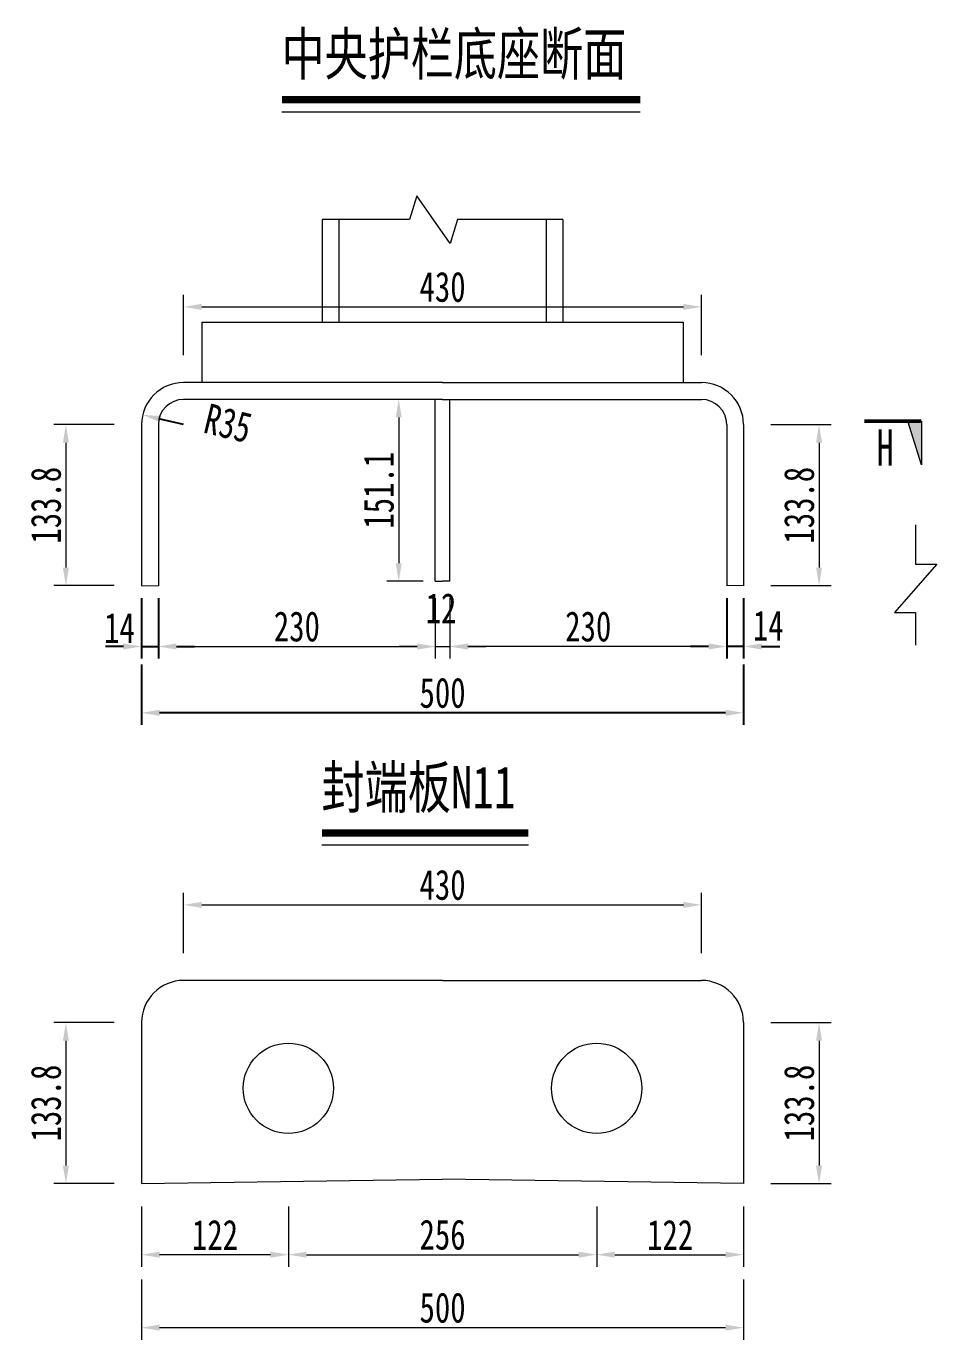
# Model space of a CAD drawing. Extents: x 98573 to 114325, y 0 to 100142.
# Drawn here: x 108619 to 109376, y 22354 to 23445 of the extents above; entities that cross this region are included whole.
import ezdxf
from ezdxf.enums import TextEntityAlignment as Align

# ---------------------------------------------------------------- set-up
doc = ezdxf.new("R2010")
doc.units = 0
doc.header["$MEASUREMENT"] = 0
doc.layers.get('0').update_dxf_attribs({"lineweight": 13})
doc.layers.get('Defpoints').update_dxf_attribs({"color": 9, "lineweight": 5})
for name, color, linetype, lineweight in [('尺寸及阴影线', 4, 'Continuous', 15), ('文字说明', 7, 'Continuous', 5), ('标注', 4, 'Continuous', 13), ('涪江 尺寸标注线', 4, 'Continuous', 13)]:
    doc.layers.add(name, color=color, linetype=linetype, lineweight=lineweight)
doc.styles.get("Standard").update_dxf_attribs({"font": '仿宋_GB2312.ttf', "width": 0.75})
doc.dimstyles.new('0.1', dxfattribs={"dimscale": 0, "dimtxt": 2.5, "dimasz": 1.5, "dimexe": 1, "dimexo": 1, "dimgap": 0.4, "dimtad": 1, "dimdec": 1, "dimdsep": 46, "dimtxsty": 'Standard', "dimcen": 0.2, "dimclrd": 256, "dimclre": 256, "dimclrt": 256, "dimadec": 3, "dimazin": 2, "dimtfac": 1, "dimtdec": 1, "dimtmove": 2, "dimatfit": 3, "dimfxl": 4, "dimfxlon": 1, "dimtolj": 1, "dimtzin": 0, "dimlwd": -1, "dimlwe": -1, "dimarcsym": 0})
doc.dimstyles.get("Standard").update_dxf_attribs({"dimscale": 0, "dimtxt": 2.5, "dimasz": 1.5, "dimexe": 1, "dimexo": 1, "dimgap": 0.4, "dimtad": 1, "dimdec": 1, "dimzin": 0, "dimdsep": 46, "dimtxsty": 'Standard', "dimcen": 0.09, "dimclrd": 256, "dimclre": 256, "dimclrt": 256, "dimadec": 0, "dimazin": 0, "dimtfac": 1, "dimtdec": 1, "dimtmove": 2, "dimatfit": 3, "dimfxl": 4, "dimfxlon": 1, "dimtolj": 1, "dimtzin": 0, "dimarcsym": 0})

# ---------------------------------------------------------------- blocks, each defined once
blk = doc.blocks.new('*D781')
at = {"layer": 'Defpoints', "color": 0, "transparency": 16777216}
for p in [(108715.1, 23032.7), (108729.1, 23032.7), (108729.1, 22930.1)]:
    blk.add_point(p, dxfattribs=at)
at = {"layer": '尺寸及阴影线', "lineweight": -2, "transparency": 16777216}
for p, q in [((108715.1, 22970.1), (108715.1, 22920.1)), ((108729.1, 22970.1), (108729.1, 22920.1)), ((108700.1, 22930.1), (108685.1, 22930.1)), ((108715.1, 22930.1), (108729.1, 22930.1)), ((108744.1, 22930.1), (108759.1, 22930.1))]:
    blk.add_line(p, q, dxfattribs=at)
at = {"layer": '尺寸及阴影线', "transparency": 16777216}
for points in [[(108700.1, 22932.6), (108700.1, 22927.6), (108715.1, 22930.1)], [(108744.1, 22932.6), (108744.1, 22927.6), (108729.1, 22930.1)]]:
    blk.add_solid(points, dxfattribs=at)
at = {"layer": '尺寸及阴影线', "transparency": 16777216, "insert": (108696.8, 22945.5), "char_height": 25, "attachment_point": 5}
blk.add_mtext('\\A1;14', dxfattribs=at)
blk = doc.blocks.new('*D774')
at = {"layer": 'Defpoints', "color": 0, "transparency": 16777216}
for p in [(109201.1, 23005.6), (109215.1, 23005.6), (109201.1, 22930.1)]:
    blk.add_point(p, dxfattribs=at)
at = {"layer": '尺寸及阴影线', "lineweight": -2, "transparency": 16777216}
for p, q in [((109201.1, 22970.1), (109201.1, 22920.1)), ((109215.1, 22970.1), (109215.1, 22920.1)), ((109186.1, 22930.1), (109171.1, 22930.1)), ((109215.1, 22930.1), (109201.1, 22930.1)), ((109230.1, 22930.1), (109245.1, 22930.1))]:
    blk.add_line(p, q, dxfattribs=at)
at = {"layer": '尺寸及阴影线', "transparency": 16777216}
for points in [[(109186.1, 22932.6), (109186.1, 22927.6), (109201.1, 22930.1)], [(109230.1, 22932.6), (109230.1, 22927.6), (109215.1, 22930.1)]]:
    blk.add_solid(points, dxfattribs=at)
at = {"layer": '尺寸及阴影线', "transparency": 16777216, "insert": (109235.6, 22947.5), "char_height": 25, "attachment_point": 5}
blk.add_mtext('\\A1;14', dxfattribs=at)
blk = doc.blocks.new('*D775')
at = {"layer": 'Defpoints', "color": 0, "transparency": 16777216}
for p in [(108715.1, 23047.4), (109215.1, 23047.4), (108715.1, 22875)]:
    blk.add_point(p, dxfattribs=at)
at = {"layer": '尺寸及阴影线', "lineweight": -2, "transparency": 16777216}
for p, q in [((108715.1, 22915), (108715.1, 22865)), ((109215.1, 22915), (109215.1, 22865)), ((109200.1, 22875), (108730.1, 22875))]:
    blk.add_line(p, q, dxfattribs=at)
at = {"layer": '尺寸及阴影线', "transparency": 16777216}
for points in [[(108730.1, 22877.5), (108730.1, 22872.5), (108715.1, 22875)], [(109200.1, 22877.5), (109200.1, 22872.5), (109215.1, 22875)]]:
    blk.add_solid(points, dxfattribs=at)
at = {"layer": '尺寸及阴影线', "transparency": 16777216, "insert": (108965.1, 22891.5), "char_height": 25, "attachment_point": 5}
blk.add_mtext('\\A1;500', dxfattribs=at)
blk = doc.blocks.new('*D776')
at = {"layer": 'Defpoints', "color": 0, "transparency": 16777216}
for p in [(108716, 23122.5), (108750.1, 23114.3)]:
    blk.add_point(p, dxfattribs=at)
at = {"layer": '尺寸及阴影线', "lineweight": -2, "transparency": 16777216}
blk.add_line((108750.1, 23114.3), (108730.6, 23119), dxfattribs=at)
at = {"layer": '尺寸及阴影线', "transparency": 16777216}
blk.add_solid([(108731.2, 23121.4), (108730, 23116.6), (108716, 23122.5)], dxfattribs=at)
at = {"layer": '尺寸及阴影线', "transparency": 16777216, "insert": (108786.9, 23115.4), "char_height": 25, "attachment_point": 5, "rotation": 346.4665}
blk.add_mtext('\\A1;R35', dxfattribs=at)
blk = doc.blocks.new('*D862')
at = {"layer": 'Defpoints', "color": 0, "transparency": 16777216}
for p in [(108715.1, 23114.3), (108652.3, 22980.6), (108715.1, 22980.6)]:
    blk.add_point(p, dxfattribs=at)
at = {"layer": '标注', "transparency": 16777216}
for p, q in [((108692.3, 23114.3), (108642.3, 23114.3)), ((108692.3, 22980.6), (108642.3, 22980.6))]:
    blk.add_line(p, q, dxfattribs=at)
at = {"layer": '标注', "color": 4, "transparency": 16777216}
blk.add_line((108652.3, 23099.3), (108652.3, 22995.6), dxfattribs=at)
for points in [[(108649.8, 23099.3), (108654.8, 23099.3), (108652.3, 23114.3)], [(108649.8, 22995.6), (108654.8, 22995.6), (108652.3, 22980.6)]]:
    blk.add_solid(points, dxfattribs=at)
at = {"layer": '标注', "transparency": 16777216, "insert": (108635.8, 23047.4), "char_height": 25, "attachment_point": 5, "rotation": 90}
blk.add_mtext('\\A1;133.8', dxfattribs=at)
blk = doc.blocks.new('*D864')
at = {"layer": 'Defpoints', "color": 0, "transparency": 16777216}
for p in [(109180.1, 23212.1), (108750.1, 23149.3), (109180.1, 23149.3)]:
    blk.add_point(p, dxfattribs=at)
at = {"layer": '标注', "transparency": 16777216}
for p, q in [((108750.1, 23172.1), (108750.1, 23222.1)), ((109180.1, 23172.1), (109180.1, 23222.1))]:
    blk.add_line(p, q, dxfattribs=at)
at = {"layer": '标注', "color": 4, "transparency": 16777216}
blk.add_line((108765.1, 23212.1), (109165.1, 23212.1), dxfattribs=at)
for points in [[(108765.1, 23214.6), (108765.1, 23209.6), (108750.1, 23212.1)], [(109165.1, 23214.6), (109165.1, 23209.6), (109180.1, 23212.1)]]:
    blk.add_solid(points, dxfattribs=at)
at = {"layer": '标注', "transparency": 16777216, "insert": (108965.1, 23228.6), "char_height": 25, "attachment_point": 5}
blk.add_mtext('\\A1;430', dxfattribs=at)
blk = doc.blocks.new('*D866')
at = {"layer": 'Defpoints', "color": 0, "transparency": 16777216}
for p in [(109215.1, 23114.3), (109215.1, 22980.6), (109277.8, 22980.6)]:
    blk.add_point(p, dxfattribs=at)
at = {"layer": '标注', "transparency": 16777216}
for p, q in [((109237.8, 23114.3), (109287.8, 23114.3)), ((109237.8, 22980.6), (109287.8, 22980.6))]:
    blk.add_line(p, q, dxfattribs=at)
at = {"layer": '标注', "color": 4, "transparency": 16777216}
blk.add_line((109277.8, 23099.3), (109277.8, 22995.6), dxfattribs=at)
for points in [[(109275.3, 23099.3), (109280.3, 23099.3), (109277.8, 23114.3)], [(109275.3, 22995.6), (109280.3, 22995.6), (109277.8, 22980.6)]]:
    blk.add_solid(points, dxfattribs=at)
at = {"layer": '标注', "transparency": 16777216, "insert": (109261.3, 23047.4), "char_height": 25, "attachment_point": 5, "rotation": 90}
blk.add_mtext('\\A1;133.8', dxfattribs=at)
blk = doc.blocks.new('*D868')
at = {"layer": 'Defpoints', "color": 0, "transparency": 16777216}
for p in [(108959.1, 23072.3), (108729.1, 23053.9), (108959.1, 22930.1)]:
    blk.add_point(p, dxfattribs=at)
at = {"layer": '标注', "transparency": 16777216}
for p, q in [((108729.1, 22970.1), (108729.1, 22920.1)), ((108959.1, 22970.1), (108959.1, 22920.1))]:
    blk.add_line(p, q, dxfattribs=at)
at = {"layer": '标注', "color": 4, "transparency": 16777216}
blk.add_line((108744.1, 22930.1), (108944.1, 22930.1), dxfattribs=at)
for points in [[(108744.1, 22932.6), (108744.1, 22927.6), (108729.1, 22930.1)], [(108944.1, 22932.6), (108944.1, 22927.6), (108959.1, 22930.1)]]:
    blk.add_solid(points, dxfattribs=at)
at = {"layer": '标注', "transparency": 16777216, "insert": (108844.1, 22946.6), "char_height": 25, "attachment_point": 5}
blk.add_mtext('\\A1;230', dxfattribs=at)
blk = doc.blocks.new('*D869')
at = {"layer": 'Defpoints', "color": 0, "transparency": 16777216}
for p in [(108959.1, 23042.9), (108971.1, 23042.9), (108971.1, 22930)]:
    blk.add_point(p, dxfattribs=at)
at = {"layer": '标注', "transparency": 16777216}
for p, q in [((108959.1, 22970), (108959.1, 22920)), ((108971.1, 22970), (108971.1, 22920))]:
    blk.add_line(p, q, dxfattribs=at)
at = {"layer": '标注', "color": 4, "transparency": 16777216}
for p, q in [((108944.1, 22930), (108929.1, 22930)), ((108959.1, 22930), (108971.1, 22930)), ((108986.1, 22930), (109001.1, 22930))]:
    blk.add_line(p, q, dxfattribs=at)
for points in [[(108944.1, 22932.5), (108944.1, 22927.5), (108959.1, 22930)], [(108986.1, 22932.5), (108986.1, 22927.5), (108971.1, 22930)]]:
    blk.add_solid(points, dxfattribs=at)
at = {"layer": '标注', "transparency": 16777216, "insert": (108963.8, 22961.9), "char_height": 25, "attachment_point": 5}
blk.add_mtext('\\A1;12', dxfattribs=at)
blk = doc.blocks.new('*D867')
at = {"layer": 'Defpoints', "color": 0, "transparency": 16777216}
for p in [(108971.1, 23061.2), (109201.1, 23053.9), (108971.1, 22930.1)]:
    blk.add_point(p, dxfattribs=at)
at = {"layer": '标注', "transparency": 16777216}
for p, q in [((108971.1, 22970.1), (108971.1, 22920.1)), ((109201.1, 22970.1), (109201.1, 22920.1))]:
    blk.add_line(p, q, dxfattribs=at)
at = {"layer": '标注', "color": 4, "transparency": 16777216}
blk.add_line((109186.1, 22930.1), (108986.1, 22930.1), dxfattribs=at)
for points in [[(108986.1, 22932.6), (108986.1, 22927.6), (108971.1, 22930.1)], [(109186.1, 22932.6), (109186.1, 22927.6), (109201.1, 22930.1)]]:
    blk.add_solid(points, dxfattribs=at)
at = {"layer": '标注', "transparency": 16777216, "insert": (109086.1, 22946.6), "char_height": 25, "attachment_point": 5}
blk.add_mtext('\\A1;230', dxfattribs=at)
blk = doc.blocks.new('2')
blk.add_hatch(color=256).paths.add_polyline_path([(284.16, 510.9), (287.79, 509.77), (287.79, 510.9)])
for p, q in [((287.79, 510.9), (284.16, 510.9)), ((284.16, 510.9), (287.79, 509.77))]:
    blk.add_line(p, q)
at = {"const_width": 0.3}
blk.add_lwpolyline([(287.79, 506.15), (287.79, 510.9)], dxfattribs=at)
at = {"width": 0.7}
blk.add_attdef('A', text='', height=3.5, dxfattribs=at).set_placement((285.6, 507.89), align=Align.MIDDLE_CENTER)
blk = doc.blocks.new('*D871')
at = {"layer": 'Defpoints', "color": 0, "transparency": 16777216}
for p in [(108715.1, 22617.7), (108652.3, 22484), (108715.1, 22484)]:
    blk.add_point(p, dxfattribs=at)
at = {"layer": '标注', "transparency": 16777216}
for p, q in [((108692.3, 22617.7), (108642.3, 22617.7)), ((108692.3, 22484), (108642.3, 22484))]:
    blk.add_line(p, q, dxfattribs=at)
at = {"layer": '标注', "color": 4, "transparency": 16777216}
blk.add_line((108652.3, 22602.7), (108652.3, 22499), dxfattribs=at)
for points in [[(108649.8, 22602.7), (108654.8, 22602.7), (108652.3, 22617.7)], [(108649.8, 22499), (108654.8, 22499), (108652.3, 22484)]]:
    blk.add_solid(points, dxfattribs=at)
at = {"layer": '标注', "transparency": 16777216, "insert": (108635.8, 22550.9), "char_height": 25, "attachment_point": 5, "rotation": 90}
blk.add_mtext('\\A1;133.8', dxfattribs=at)
blk = doc.blocks.new('*D873')
at = {"layer": 'Defpoints', "color": 0, "transparency": 16777216}
for p in [(109180.1, 22715.5), (108750.1, 22652.7), (109180.1, 22652.7)]:
    blk.add_point(p, dxfattribs=at)
at = {"layer": '标注', "transparency": 16777216}
for p, q in [((108750.1, 22675.5), (108750.1, 22725.5)), ((109180.1, 22675.5), (109180.1, 22725.5))]:
    blk.add_line(p, q, dxfattribs=at)
at = {"layer": '标注', "color": 4, "transparency": 16777216}
blk.add_line((108765.1, 22715.5), (109165.1, 22715.5), dxfattribs=at)
for points in [[(108765.1, 22718), (108765.1, 22713), (108750.1, 22715.5)], [(109165.1, 22718), (109165.1, 22713), (109180.1, 22715.5)]]:
    blk.add_solid(points, dxfattribs=at)
at = {"layer": '标注', "transparency": 16777216, "insert": (108965.1, 22732), "char_height": 25, "attachment_point": 5}
blk.add_mtext('\\A1;430', dxfattribs=at)
blk = doc.blocks.new('*D870')
at = {"layer": 'Defpoints', "color": 0, "transparency": 16777216}
for p in [(109215.1, 22617.7), (109215.1, 22484), (109277.8, 22484)]:
    blk.add_point(p, dxfattribs=at)
at = {"layer": '标注', "transparency": 16777216}
for p, q in [((109237.8, 22617.7), (109287.8, 22617.7)), ((109237.8, 22484), (109287.8, 22484))]:
    blk.add_line(p, q, dxfattribs=at)
at = {"layer": '标注', "color": 4, "transparency": 16777216}
blk.add_line((109277.8, 22602.7), (109277.8, 22499), dxfattribs=at)
for points in [[(109275.3, 22602.7), (109280.3, 22602.7), (109277.8, 22617.7)], [(109275.3, 22499), (109280.3, 22499), (109277.8, 22484)]]:
    blk.add_solid(points, dxfattribs=at)
at = {"layer": '标注', "transparency": 16777216, "insert": (109261.3, 22550.9), "char_height": 25, "attachment_point": 5, "rotation": 90}
blk.add_mtext('\\A1;133.8', dxfattribs=at)
blk = doc.blocks.new('*D875')
at = {"layer": 'Defpoints', "color": 0, "transparency": 16777216}
for p in [(109215.1, 22550.9), (108715.1, 22533), (109215.1, 22364.4)]:
    blk.add_point(p, dxfattribs=at)
at = {"layer": '标注', "transparency": 16777216}
for p, q in [((108715.1, 22404.4), (108715.1, 22354.4)), ((109215.1, 22404.4), (109215.1, 22354.4))]:
    blk.add_line(p, q, dxfattribs=at)
at = {"layer": '标注', "color": 4, "transparency": 16777216}
blk.add_line((108730.1, 22364.4), (109200.1, 22364.4), dxfattribs=at)
for points in [[(108730.1, 22366.9), (108730.1, 22361.9), (108715.1, 22364.4)], [(109200.1, 22366.9), (109200.1, 22361.9), (109215.1, 22364.4)]]:
    blk.add_solid(points, dxfattribs=at)
at = {"layer": '标注', "transparency": 16777216, "insert": (108965.1, 22380.9), "char_height": 25, "attachment_point": 5}
blk.add_mtext('\\A1;500', dxfattribs=at)
blk = doc.blocks.new('*D876')
at = {"layer": 'Defpoints', "color": 0, "transparency": 16777216}
for p in [(108959.1, 23135.3), (108928.7, 22984.2), (108959.1, 22984.2)]:
    blk.add_point(p, dxfattribs=at)
at = {"layer": '标注', "transparency": 16777216}
for p, q in [((108949.1, 23135.3), (108918.7, 23135.3)), ((108949.1, 22984.2), (108918.7, 22984.2))]:
    blk.add_line(p, q, dxfattribs=at)
at = {"layer": '标注', "color": 4, "transparency": 16777216}
blk.add_line((108928.7, 23120.3), (108928.7, 22999.2), dxfattribs=at)
for points in [[(108926.2, 23120.3), (108931.2, 23120.3), (108928.7, 23135.3)], [(108926.2, 22999.2), (108931.2, 22999.2), (108928.7, 22984.2)]]:
    blk.add_solid(points, dxfattribs=at)
at = {"layer": '标注', "transparency": 16777216, "insert": (108912.2, 23059.8), "char_height": 25, "attachment_point": 5, "rotation": 90}
blk.add_mtext('\\A1;151.1', dxfattribs=at)
blk = doc.blocks.new('*D1485')
at = {"layer": 'Defpoints', "color": 0, "transparency": 16777216}
for p in [(108715.1, 22563.2), (108837.1, 22563.2), (108715.1, 22425)]:
    blk.add_point(p, dxfattribs=at)
at = {"layer": '标注', "transparency": 16777216}
for p, q in [((108715.1, 22465), (108715.1, 22415)), ((108837.1, 22465), (108837.1, 22415))]:
    blk.add_line(p, q, dxfattribs=at)
at = {"layer": '标注', "color": 4, "transparency": 16777216}
blk.add_line((108822.1, 22425), (108730.1, 22425), dxfattribs=at)
for points in [[(108730.1, 22427.5), (108730.1, 22422.5), (108715.1, 22425)], [(108822.1, 22427.5), (108822.1, 22422.5), (108837.1, 22425)]]:
    blk.add_solid(points, dxfattribs=at)
at = {"layer": '标注', "transparency": 16777216, "insert": (108776.1, 22441.5), "char_height": 25, "attachment_point": 5}
blk.add_mtext('\\A1;122', dxfattribs=at)
blk = doc.blocks.new('*D1486')
at = {"layer": 'Defpoints', "color": 0, "transparency": 16777216}
for p in [(108837.1, 22563.2), (109093.1, 22563.2), (109093.1, 22425)]:
    blk.add_point(p, dxfattribs=at)
at = {"layer": '标注', "transparency": 16777216}
for p, q in [((108837.1, 22465), (108837.1, 22415)), ((109093.1, 22465), (109093.1, 22415))]:
    blk.add_line(p, q, dxfattribs=at)
at = {"layer": '标注', "color": 4, "transparency": 16777216}
blk.add_line((108852.1, 22425), (109078.1, 22425), dxfattribs=at)
for points in [[(108852.1, 22427.5), (108852.1, 22422.5), (108837.1, 22425)], [(109078.1, 22427.5), (109078.1, 22422.5), (109093.1, 22425)]]:
    blk.add_solid(points, dxfattribs=at)
at = {"layer": '标注', "transparency": 16777216, "insert": (108965.1, 22441.5), "char_height": 25, "attachment_point": 5}
blk.add_mtext('\\A1;256', dxfattribs=at)
blk = doc.blocks.new('*D1487')
at = {"layer": 'Defpoints', "color": 0, "transparency": 16777216}
for p in [(109093.1, 22563.2), (109215.1, 22563.2), (109215.1, 22425)]:
    blk.add_point(p, dxfattribs=at)
at = {"layer": '标注', "transparency": 16777216}
for p, q in [((109093.1, 22465), (109093.1, 22415)), ((109215.1, 22465), (109215.1, 22415))]:
    blk.add_line(p, q, dxfattribs=at)
at = {"layer": '标注', "color": 4, "transparency": 16777216}
blk.add_line((109108.1, 22425), (109200.1, 22425), dxfattribs=at)
for points in [[(109108.1, 22427.5), (109108.1, 22422.5), (109093.1, 22425)], [(109200.1, 22427.5), (109200.1, 22422.5), (109215.1, 22425)]]:
    blk.add_solid(points, dxfattribs=at)
at = {"layer": '标注', "transparency": 16777216, "insert": (109154.1, 22441.5), "char_height": 25, "attachment_point": 5}
blk.add_mtext('\\A1;122', dxfattribs=at)

msp = doc.modelspace()

# ---------------------------------------------------------------- linework, layer by layer
for p, q in [((108831.67868, 23374.20381), (109129.2394, 23374.20381)), ((108864.95211, 22765.22819), (109036.47156, 22765.22819)), ((108715.06493, 22483.99834), (108965.06493, 22487.74834)), ((109215.06493, 22483.99834), (108965.06493, 22487.74834))]:
    msp.add_line(p, q)
at = {"color": 1}
for p, q in [((108865.06514, 23284.56049), (108865.06514, 23199.31989)), ((108879.06514, 23284.56049), (108879.06514, 23199.31989)), ((109051.06514, 23284.56049), (109051.06514, 23199.31989)), ((109065.06514, 23284.56049), (109065.06514, 23199.31989)), ((108765.06514, 23199.31989), (109165.06514, 23199.31989)), ((108765.06514, 23199.31989), (108765.06514, 23149.31989)), ((109165.06514, 23199.31989), (109165.06514, 23149.31989)), ((108965.06493, 23149.31989), (108750.06493, 23149.31989)), ((108965.06493, 23149.31989), (109180.06493, 23149.31989)), ((108965.06493, 23135.31989), (108750.06493, 23135.31989)), ((108959.06482, 22984.22989), (108959.06482, 23135.31989)), ((108965.06493, 23135.31989), (109180.06493, 23135.31989)), ((108971.06482, 22984.22989), (108971.06482, 23135.31989)), ((108715.06493, 23114.31989), (108715.06493, 22980.56989)), ((108729.06493, 23114.31989), (108729.06493, 22980.56989)), ((109201.06493, 23114.31989), (109201.06493, 22980.56989)), ((109215.06493, 23114.31989), (109215.06493, 22980.56989)), ((108959.06482, 22984.22989), (108965.06493, 22984.31989)), ((108971.06482, 22984.22989), (108965.06493, 22984.31989)), ((108715.06493, 22980.56989), (108729.06493, 22980.77989)), ((109215.06493, 22980.56989), (109201.06493, 22980.77989)), ((108965.06493, 22652.74834), (108750.06493, 22652.74834)), ((108965.06493, 22652.74834), (109180.06493, 22652.74834)), ((108715.06493, 22617.74834), (108715.06493, 22483.99834)), ((109215.06493, 22617.74834), (109215.06493, 22483.99834))]:
    msp.add_line(p, q, dxfattribs=at)
at = {"color": 6, "const_width": 6}
for points in [[(108831.67868, 23384.20381), (109129.2394, 23384.20381)], [(108864.95211, 22775.22819), (109036.47156, 22775.22819)]]:
    msp.add_lwpolyline(points, dxfattribs=at)
at = {"color": 1}
for centre, radius, start, end in [((108750.06493, 23114.31989), 35, 90, 180), ((109180.06493, 23114.31989), 35, 0, 90), ((108750.06493, 23114.31989), 21, 90, 180), ((109180.06493, 23114.31989), 21, 0, 90), ((108750.06493, 22617.74834), 35, 90, 180), ((109180.06493, 22617.74834), 35, 0, 90)]:
    msp.add_arc(centre, radius, start, end, dxfattribs=at)
at = {"layer": '尺寸及阴影线'}
msp.add_lwpolyline([(109358.00983, 23031.03717), (109358.00983, 22998.42571), (109375.50983, 22998.42571), (109340.50983, 22958.42571), (109358.00983, 22958.42571), (109358.00983, 22931.28102)], dxfattribs=at)
at = {"layer": '标注'}
for centre in [(108837.06488, 22563.20334), (109093.06499, 22563.20334)]:
    msp.add_circle(centre, 37.5, dxfattribs=at)
at = {"layer": '涪江 尺寸标注线'}
msp.add_lwpolyline([(109065.06514, 23284.56049), (108977.58502, 23284.56049), (108971.3198, 23264.83082), (108943.85823, 23304.29016), (108937.59302, 23284.56049), (108865.06514, 23284.56049)], dxfattribs=at)

# ---------------------------------------------------------------- block references
ref = msp.add_blockref('2', (104253.78309, 20239.36909), dxfattribs=dict(xscale=-10, yscale=10, zscale=10, rotation=270))
ref.add_attrib('A', 'H', dxfattribs={"height": 30, "width": 0.7}).set_placement((109332.68634, 23095.35076), align=Align.MIDDLE_CENTER)

# ---------------------------------------------------------------- texts
at = {"layer": '文字说明', "width": 0.75}
for s, p in [('中央护栏底座断面', (108831.32131, 23404.7124)), ('封端板N11', (108864.59474, 22795.73677))]:
    msp.add_text(s, height=35, dxfattribs=at).set_placement(p)

# ---------------------------------------------------------------- dimensions: what is measured, and where the dimension line sits
at = {"layer": '尺寸及阴影线', "color": 0}
dim = msp.add_radius_dim(center=(108750.06493, 23114.31989), mpoint=(108716.03677, 23122.51038), text='R35', dimstyle='Standard', override={"dimscale": 10, "dimlfac": 1000, "dimfxl": 4}, dxfattribs=at)
dim.commit()
dim.dimension.update_dxf_attribs({"geometry": '*D776', "text_midpoint": (108786.92973, 23115.38629), "dimtype": 164})
dim = msp.add_linear_dim(base=(108715.06493, 22875.01245), p1=(109215.06493, 23047.44489), p2=(108715.06493, 23047.44489), text='500', dimstyle='Standard', override={"dimscale": 10, "dimlfac": 1000}, dxfattribs=at)
dim.commit()
dim.dimension.update_dxf_attribs({"geometry": '*D775', "text_midpoint": (108965.06493, 22891.51245)})
for base, p1, p2, picture, middle in [((108729.06493, 22930.06422), (108715.06493, 23032.66021), (108729.06493, 23032.66021), '*D781', (108696.78977, 22945.50423)), ((109201.06493, 22930.06422), (109215.06493, 23005.58593), (109201.06493, 23005.58593), '*D774', (109235.55129, 22947.48129))]:
    dim = msp.add_linear_dim(base=base, p1=p1, p2=p2, text='14', dimstyle='Standard', override={"dimscale": 10, "dimlfac": 1000}, dxfattribs=at)
    dim.commit()
    dim.dimension.update_dxf_attribs({"geometry": picture, "text_midpoint": middle, "dimtype": 160})
at = {"layer": '标注'}
for base, p1, p2, picture, middle in [((109180.06493, 23212.09461), (108750.06493, 23149.31989), (109180.06493, 23149.31989), '*D864', (108965.06493, 23228.59461)), ((108959.06482, 22930.06422), (108729.06493, 23053.86099), (108959.06482, 23072.3484), '*D868', (108844.06488, 22946.56422)), ((109180.06493, 22715.52306), (108750.06493, 22652.74834), (109180.06493, 22652.74834), '*D873', (108965.06493, 22732.02306)), ((108715.06493, 22425.00758), (108837.06488, 22563.20334), (108715.06493, 22563.20334), '*D1485', (108776.0649, 22441.50758)), ((109093.06499, 22425.00758), (108837.06488, 22563.20334), (109093.06499, 22563.20334), '*D1486', (108965.06493, 22441.50758)), ((109215.06493, 22425.00758), (109093.06499, 22563.20334), (109215.06493, 22563.20334), '*D1487', (109154.06496, 22441.50758)), ((109215.06493, 22364.37325), (108715.06493, 22533.02733), (109215.06493, 22550.87334), '*D875', (108965.06493, 22380.87325))]:
    dim = msp.add_linear_dim(base=base, p1=p1, p2=p2, dimstyle='0.1', override={"dimscale": 10, "dimclrd": 4}, dxfattribs=at)
    dim.commit()
    dim.dimension.update_dxf_attribs({"geometry": picture, "text_midpoint": middle})
for base, p1, p2, angle, picture, middle in [((108928.70754, 22984.22989), (108959.06482, 23135.31989), (108959.06482, 22984.22989), 90, '*D876', (108912.20754, 23059.77489)), ((108652.2902075979, 22980.5698880911), (108715.0649320376, 23114.3198880911), (108715.0649320375, 22980.5698880911), 90, '*D862', (108635.7902075979, 23047.4448880911)), ((109277.8396564773, 22980.5698880911), (109215.0649320376, 23114.3198880911), (109215.0649320377, 22980.5698880911), 90, '*D866', (109261.3396564773, 23047.4448880911)), ((108971.06482, 22930.06422), (109201.06493, 23053.86099), (108971.06482, 23061.19099), 180, '*D867', (109086.06488, 22946.56422)), ((108652.2902075979, 22483.9983404551), (108715.0649320376, 22617.7483404551), (108715.0649320375, 22483.9983404551), 90, '*D871', (108635.7902075979, 22550.8733404551)), ((109277.8396564773, 22483.9983404551), (109215.0649320376, 22617.7483404551), (109215.0649320377, 22483.9983404551), 90, '*D870', (109261.3396564773, 22550.8733404551))]:
    dim = msp.add_linear_dim(base=base, p1=p1, p2=p2, angle=angle, dimstyle='0.1', override={"dimscale": 10, "dimclrd": 4}, dxfattribs=at)
    dim.commit()
    dim.dimension.update_dxf_attribs({"geometry": picture, "text_midpoint": middle})
dim = msp.add_linear_dim(base=(108971.06482, 22929.95409), p1=(108959.06482, 23042.87867), p2=(108971.06482, 23042.87867), dimstyle='0.1', override={"dimscale": 10, "dimclrd": 4}, dxfattribs=at)
dim.commit()
dim.dimension.update_dxf_attribs({"geometry": '*D869', "text_midpoint": (108963.75948, 22961.9082), "dimtype": 160})

doc.saveas('drawing.dxf')
